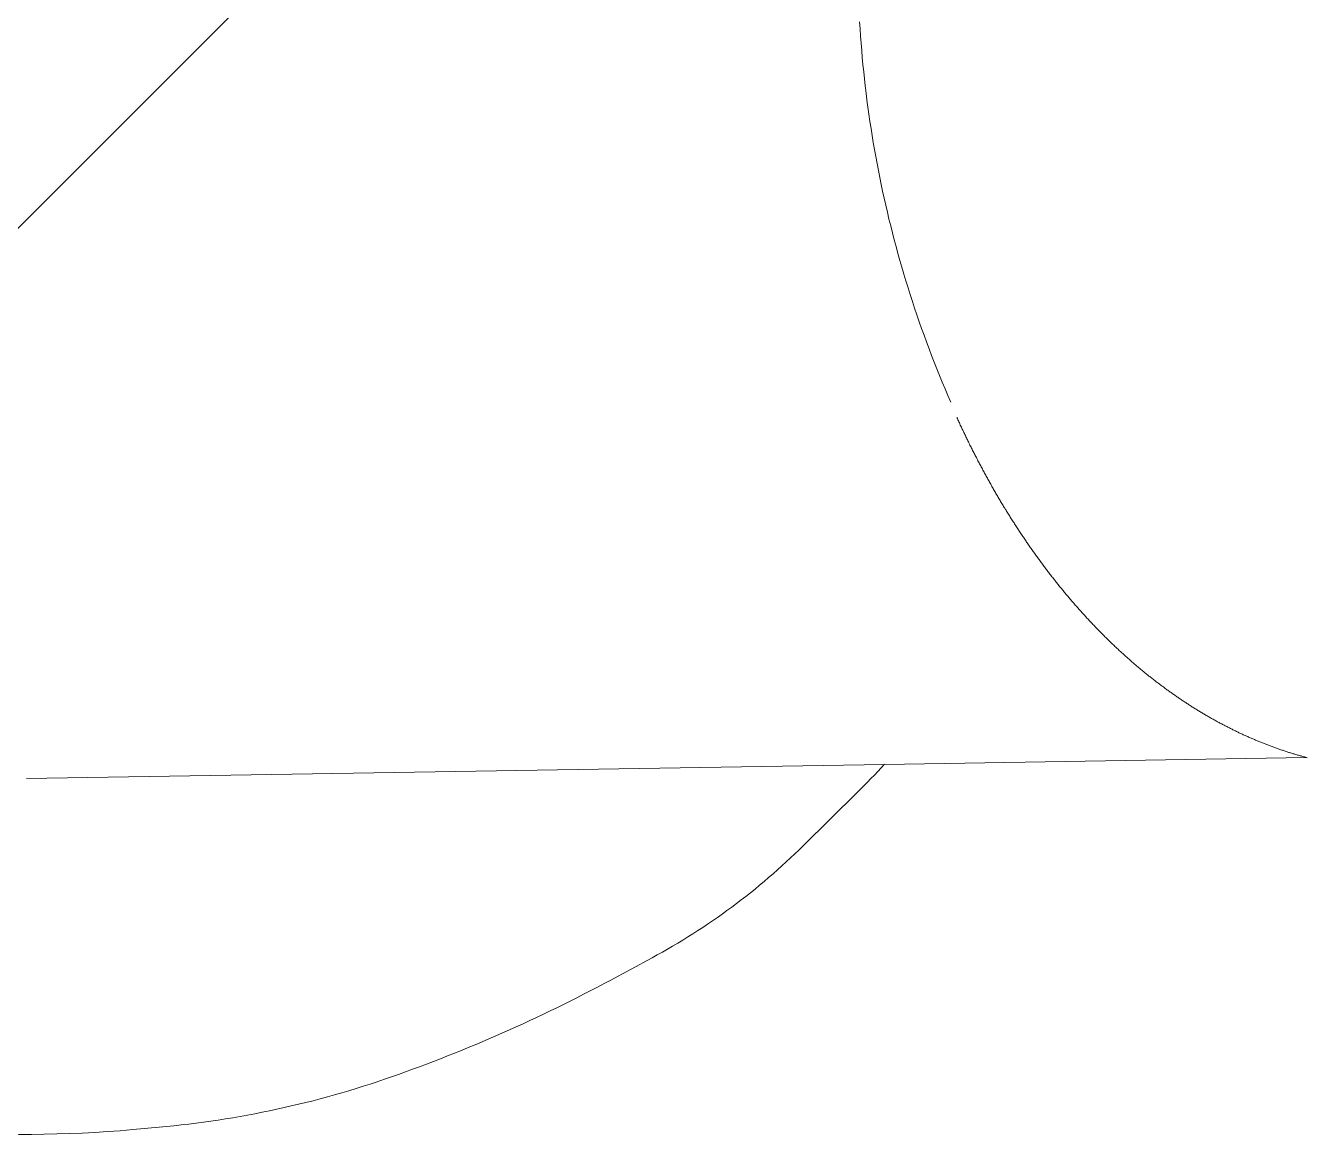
# Model space of a CAD drawing. Header units: millimetres. Extents: x -10563 to 10612, y -3613 to 6054.
# Drawn here: x -2985.43 to -2956.65, y -35.2 to -10.28 of the extents above; entities that cross this region are included whole.
import ezdxf

# ---------------------------------------------------------------- set-up
doc = ezdxf.new("R2010")
doc.units = ezdxf.units.MM
doc.header["$LTSCALE"] = 50
doc.layers.add('データ 001', color=14, linetype='Continuous')

# ---------------------------------------------------------------- blocks, each defined once
blk = doc.blocks.new('FcPack%d0')
at = {"layer": 'データ 001', "color": 1, "linetype": 'Continuous', "lineweight": 13}
for p, q in [((-52.015, -196.239), (-89.047, -233.271)), ((-69.201, -227.695), (-69.191, -227.857)), ((-69.191, -227.857), (-69.18, -228.018)), ((-69.18, -228.018), (-69.168, -228.178)), ((-69.168, -228.178), (-69.155, -228.339)), ((-69.155, -228.339), (-69.141, -228.499)), ((-69.141, -228.499), (-69.126, -228.659)), ((-69.126, -228.659), (-69.11, -228.819)), ((-69.11, -228.819), (-69.093, -228.979)), ((-69.093, -228.979), (-69.075, -229.138)), ((-69.075, -229.138), (-69.056, -229.298)), ((-69.056, -229.298), (-69.036, -229.457)), ((-69.036, -229.457), (-69.015, -229.616)), ((-69.015, -229.616), (-68.993, -229.774)), ((-68.993, -229.774), (-68.97, -229.933)), ((-68.97, -229.933), (-68.946, -230.091)), ((-68.946, -230.091), (-68.921, -230.249)), ((-68.921, -230.249), (-68.895, -230.407)), ((-68.895, -230.407), (-68.868, -230.564)), ((-68.868, -230.564), (-68.84, -230.722)), ((-68.84, -230.722), (-68.811, -230.879)), ((-68.811, -230.879), (-68.781, -231.036)), ((-68.781, -231.036), (-68.75, -231.193)), ((-68.75, -231.193), (-68.717, -231.349)), ((-68.717, -231.349), (-68.684, -231.505)), ((-68.684, -231.505), (-68.65, -231.661)), ((-68.65, -231.661), (-68.615, -231.817)), ((-68.615, -231.817), (-68.579, -231.973)), ((-68.579, -231.973), (-68.542, -232.129)), ((-68.542, -232.129), (-68.503, -232.284)), ((-68.503, -232.284), (-68.464, -232.439)), ((-68.464, -232.439), (-68.424, -232.594)), ((-68.424, -232.594), (-68.383, -232.748)), ((-68.383, -232.748), (-68.34, -232.903)), ((-68.34, -232.903), (-68.297, -233.057)), ((-68.297, -233.057), (-68.253, -233.211)), ((-68.253, -233.211), (-68.207, -233.365)), ((-68.207, -233.365), (-68.161, -233.518)), ((-68.161, -233.518), (-68.114, -233.672)), ((-68.114, -233.672), (-68.065, -233.825)), ((-68.065, -233.825), (-68.016, -233.978)), ((-68.016, -233.978), (-67.966, -234.13)), ((-67.966, -234.13), (-67.914, -234.283)), ((-67.914, -234.283), (-67.862, -234.435)), ((-67.862, -234.435), (-67.808, -234.587)), ((-67.808, -234.587), (-67.754, -234.739)), ((-67.754, -234.739), (-67.699, -234.891)), ((-67.699, -234.891), (-67.642, -235.042)), ((-67.642, -235.042), (-67.585, -235.194)), ((-67.585, -235.194), (-67.526, -235.345)), ((-67.526, -235.345), (-67.467, -235.495)), ((-67.467, -235.495), (-67.406, -235.646)), ((-67.406, -235.646), (-67.345, -235.796)), ((-67.345, -235.796), (-67.282, -235.947)), ((-67.282, -235.947), (-67.219, -236.097)), ((-67.219, -236.097), (-67.154, -236.246)), ((-67.005, -236.613), (-67.016, -236.589)), ((-66.994, -236.637), (-67.005, -236.613)), ((-66.983, -236.661), (-66.994, -236.637)), ((-66.972, -236.685), (-66.983, -236.661)), ((-66.961, -236.709), (-66.972, -236.685)), ((-66.95, -236.733), (-66.961, -236.709)), ((-66.939, -236.757), (-66.95, -236.733)), ((-66.927, -236.781), (-66.939, -236.757)), ((-66.916, -236.805), (-66.927, -236.781)), ((-66.905, -236.829), (-66.916, -236.805)), ((-66.894, -236.853), (-66.905, -236.829)), ((-66.882, -236.876), (-66.894, -236.853)), ((-66.871, -236.9), (-66.882, -236.876)), ((-66.86, -236.924), (-66.871, -236.9)), ((-66.848, -236.948), (-66.86, -236.924)), ((-66.837, -236.972), (-66.848, -236.948)), ((-66.826, -236.995), (-66.837, -236.972)), ((-66.814, -237.019), (-66.826, -236.995)), ((-66.803, -237.043), (-66.814, -237.019)), ((-66.791, -237.066), (-66.803, -237.043)), ((-66.78, -237.09), (-66.791, -237.066)), ((-66.768, -237.114), (-66.78, -237.09)), ((-66.757, -237.137), (-66.768, -237.114)), ((-66.745, -237.161), (-66.757, -237.137)), ((-66.733, -237.185), (-66.745, -237.161)), ((-66.722, -237.208), (-66.733, -237.185)), ((-66.71, -237.232), (-66.722, -237.208)), ((-66.698, -237.255), (-66.71, -237.232)), ((-66.686, -237.279), (-66.698, -237.255)), ((-66.674, -237.302), (-66.686, -237.279)), ((-66.663, -237.326), (-66.674, -237.302)), ((-66.651, -237.349), (-66.663, -237.326)), ((-66.639, -237.373), (-66.651, -237.349)), ((-66.627, -237.396), (-66.639, -237.373)), ((-66.615, -237.42), (-66.627, -237.396)), ((-66.603, -237.443), (-66.615, -237.42)), ((-66.591, -237.466), (-66.603, -237.443)), ((-66.579, -237.49), (-66.591, -237.466)), ((-66.567, -237.513), (-66.579, -237.49)), ((-66.555, -237.536), (-66.567, -237.513)), ((-66.543, -237.56), (-66.555, -237.536)), ((-66.53, -237.583), (-66.543, -237.56)), ((-66.518, -237.606), (-66.53, -237.583)), ((-66.506, -237.629), (-66.518, -237.606)), ((-66.494, -237.652), (-66.506, -237.629)), ((-66.481, -237.676), (-66.494, -237.652)), ((-66.469, -237.699), (-66.481, -237.676)), ((-66.457, -237.722), (-66.469, -237.699)), ((-66.444, -237.745), (-66.457, -237.722)), ((-66.432, -237.768), (-66.444, -237.745)), ((-66.42, -237.791), (-66.432, -237.768)), ((-66.407, -237.814), (-66.42, -237.791)), ((-66.395, -237.837), (-66.407, -237.814)), ((-66.382, -237.86), (-66.395, -237.837)), ((-66.369, -237.883), (-66.382, -237.86)), ((-66.357, -237.906), (-66.369, -237.883)), ((-66.344, -237.929), (-66.357, -237.906)), ((-66.332, -237.952), (-66.344, -237.929)), ((-66.319, -237.975), (-66.332, -237.952)), ((-66.306, -237.998), (-66.319, -237.975)), ((-66.293, -238.021), (-66.306, -237.998)), ((-66.281, -238.044), (-66.293, -238.021)), ((-66.268, -238.067), (-66.281, -238.044)), ((-66.255, -238.09), (-66.268, -238.067)), ((-66.242, -238.113), (-66.255, -238.09)), ((-66.229, -238.135), (-66.242, -238.113)), ((-66.216, -238.158), (-66.229, -238.135)), ((-66.203, -238.181), (-66.216, -238.158)), ((-66.19, -238.204), (-66.203, -238.181)), ((-66.177, -238.226), (-66.19, -238.204)), ((-66.164, -238.249), (-66.177, -238.226)), ((-66.151, -238.271), (-66.164, -238.249)), ((-66.138, -238.294), (-66.151, -238.271)), ((-66.125, -238.317), (-66.138, -238.294)), ((-66.112, -238.339), (-66.125, -238.317)), ((-66.099, -238.362), (-66.112, -238.339)), ((-66.086, -238.384), (-66.099, -238.362)), ((-66.072, -238.407), (-66.086, -238.384)), ((-66.059, -238.429), (-66.072, -238.407)), ((-66.046, -238.451), (-66.059, -238.429)), ((-66.033, -238.474), (-66.046, -238.451)), ((-66.019, -238.496), (-66.033, -238.474)), ((-66.006, -238.518), (-66.019, -238.496)), ((-65.993, -238.541), (-66.006, -238.518)), ((-65.979, -238.563), (-65.993, -238.541)), ((-65.966, -238.585), (-65.979, -238.563)), ((-65.952, -238.607), (-65.966, -238.585)), ((-65.939, -238.629), (-65.952, -238.607)), ((-65.925, -238.652), (-65.939, -238.629)), ((-65.912, -238.674), (-65.925, -238.652)), ((-65.898, -238.696), (-65.912, -238.674)), ((-65.884, -238.718), (-65.898, -238.696)), ((-65.871, -238.74), (-65.884, -238.718)), ((-65.857, -238.762), (-65.871, -238.74)), ((-65.843, -238.784), (-65.857, -238.762)), ((-65.83, -238.806), (-65.843, -238.784)), ((-65.816, -238.828), (-65.83, -238.806)), ((-65.802, -238.85), (-65.816, -238.828)), ((-65.788, -238.871), (-65.802, -238.85)), ((-65.775, -238.893), (-65.788, -238.871)), ((-65.761, -238.915), (-65.775, -238.893)), ((-65.747, -238.937), (-65.761, -238.915)), ((-65.733, -238.958), (-65.747, -238.937)), ((-65.719, -238.98), (-65.733, -238.958)), ((-65.705, -239.002), (-65.719, -238.98)), ((-65.691, -239.024), (-65.705, -239.002)), ((-65.677, -239.045), (-65.691, -239.024)), ((-65.663, -239.067), (-65.677, -239.045)), ((-65.649, -239.088), (-65.663, -239.067)), ((-65.635, -239.11), (-65.649, -239.088)), ((-65.621, -239.131), (-65.635, -239.11)), ((-65.606, -239.153), (-65.621, -239.131)), ((-65.592, -239.174), (-65.606, -239.153)), ((-65.578, -239.196), (-65.592, -239.174)), ((-65.564, -239.217), (-65.578, -239.196)), ((-65.55, -239.238), (-65.564, -239.217)), ((-65.535, -239.26), (-65.55, -239.238)), ((-65.521, -239.281), (-65.535, -239.26)), ((-65.507, -239.302), (-65.521, -239.281)), ((-65.492, -239.324), (-65.507, -239.302)), ((-65.478, -239.345), (-65.492, -239.324)), ((-65.463, -239.366), (-65.478, -239.345)), ((-65.449, -239.387), (-65.463, -239.366)), ((-65.434, -239.408), (-65.449, -239.387)), ((-65.42, -239.429), (-65.434, -239.408)), ((-65.405, -239.451), (-65.42, -239.429)), ((-65.391, -239.472), (-65.405, -239.451)), ((-65.376, -239.493), (-65.391, -239.472)), ((-65.361, -239.514), (-65.376, -239.493)), ((-65.347, -239.535), (-65.361, -239.514)), ((-65.332, -239.555), (-65.347, -239.535)), ((-65.317, -239.576), (-65.332, -239.555)), ((-65.303, -239.597), (-65.317, -239.576)), ((-65.288, -239.618), (-65.303, -239.597)), ((-65.273, -239.639), (-65.288, -239.618)), ((-65.258, -239.66), (-65.273, -239.639)), ((-65.243, -239.68), (-65.258, -239.66)), ((-65.229, -239.701), (-65.243, -239.68)), ((-65.214, -239.722), (-65.229, -239.701)), ((-65.199, -239.742), (-65.214, -239.722)), ((-65.184, -239.763), (-65.199, -239.742)), ((-65.169, -239.783), (-65.184, -239.763)), ((-65.154, -239.804), (-65.169, -239.783)), ((-65.139, -239.824), (-65.154, -239.804)), ((-65.124, -239.845), (-65.139, -239.824)), ((-65.109, -239.865), (-65.124, -239.845)), ((-65.094, -239.885), (-65.109, -239.865)), ((-65.079, -239.906), (-65.094, -239.885)), ((-65.063, -239.926), (-65.079, -239.906)), ((-65.048, -239.946), (-65.063, -239.926)), ((-65.033, -239.966), (-65.048, -239.946)), ((-65.018, -239.987), (-65.033, -239.966)), ((-65.003, -240.007), (-65.018, -239.987)), ((-64.987, -240.027), (-65.003, -240.007)), ((-64.972, -240.047), (-64.987, -240.027)), ((-64.957, -240.067), (-64.972, -240.047)), ((-64.941, -240.087), (-64.957, -240.067)), ((-64.926, -240.107), (-64.941, -240.087)), ((-64.911, -240.127), (-64.926, -240.107)), ((-64.895, -240.147), (-64.911, -240.127)), ((-64.88, -240.167), (-64.895, -240.147)), ((-64.864, -240.186), (-64.88, -240.167)), ((-64.849, -240.206), (-64.864, -240.186)), ((-64.833, -240.226), (-64.849, -240.206)), ((-64.818, -240.246), (-64.833, -240.226)), ((-64.802, -240.265), (-64.818, -240.246)), ((-64.787, -240.285), (-64.802, -240.265)), ((-64.771, -240.305), (-64.787, -240.285)), ((-64.756, -240.324), (-64.771, -240.305)), ((-64.74, -240.344), (-64.756, -240.324)), ((-64.724, -240.363), (-64.74, -240.344)), ((-64.708, -240.383), (-64.724, -240.363)), ((-64.693, -240.402), (-64.708, -240.383)), ((-64.677, -240.421), (-64.693, -240.402)), ((-64.661, -240.441), (-64.677, -240.421)), ((-64.645, -240.46), (-64.661, -240.441)), ((-64.63, -240.479), (-64.645, -240.46)), ((-64.614, -240.499), (-64.63, -240.479)), ((-64.598, -240.518), (-64.614, -240.499)), ((-64.582, -240.537), (-64.598, -240.518)), ((-64.566, -240.556), (-64.582, -240.537)), ((-64.55, -240.575), (-64.566, -240.556)), ((-64.534, -240.594), (-64.55, -240.575)), ((-64.518, -240.613), (-64.534, -240.594)), ((-64.502, -240.632), (-64.518, -240.613)), ((-64.486, -240.651), (-64.502, -240.632)), ((-64.47, -240.67), (-64.486, -240.651)), ((-64.454, -240.689), (-64.47, -240.67)), ((-64.438, -240.708), (-64.454, -240.689)), ((-64.421, -240.727), (-64.438, -240.708)), ((-64.405, -240.746), (-64.421, -240.727)), ((-64.389, -240.764), (-64.405, -240.746)), ((-64.373, -240.783), (-64.389, -240.764)), ((-64.357, -240.802), (-64.373, -240.783)), ((-64.34, -240.82), (-64.357, -240.802)), ((-64.324, -240.839), (-64.34, -240.82)), ((-64.308, -240.858), (-64.324, -240.839)), ((-64.291, -240.876), (-64.308, -240.858)), ((-64.275, -240.895), (-64.291, -240.876)), ((-64.259, -240.913), (-64.275, -240.895)), ((-64.242, -240.931), (-64.259, -240.913)), ((-64.226, -240.95), (-64.242, -240.931)), ((-64.209, -240.968), (-64.226, -240.95)), ((-64.193, -240.986), (-64.209, -240.968)), ((-64.176, -241.004), (-64.193, -240.986)), ((-64.16, -241.023), (-64.176, -241.004)), ((-64.143, -241.041), (-64.16, -241.023)), ((-64.127, -241.059), (-64.143, -241.041)), ((-64.11, -241.077), (-64.127, -241.059)), ((-64.094, -241.095), (-64.11, -241.077)), ((-64.077, -241.113), (-64.094, -241.095)), ((-64.06, -241.131), (-64.077, -241.113)), ((-64.044, -241.149), (-64.06, -241.131)), ((-64.027, -241.167), (-64.044, -241.149)), ((-64.01, -241.184), (-64.027, -241.167)), ((-63.994, -241.202), (-64.01, -241.184)), ((-63.977, -241.22), (-63.994, -241.202)), ((-63.96, -241.237), (-63.977, -241.22)), ((-63.943, -241.255), (-63.96, -241.237)), ((-63.926, -241.273), (-63.943, -241.255)), ((-63.91, -241.29), (-63.926, -241.273)), ((-63.893, -241.308), (-63.91, -241.29)), ((-63.876, -241.325), (-63.893, -241.308)), ((-63.859, -241.343), (-63.876, -241.325)), ((-63.842, -241.36), (-63.859, -241.343)), ((-63.825, -241.377), (-63.842, -241.36)), ((-63.808, -241.395), (-63.825, -241.377)), ((-63.791, -241.412), (-63.808, -241.395)), ((-63.774, -241.429), (-63.791, -241.412)), ((-63.757, -241.446), (-63.774, -241.429)), ((-63.74, -241.463), (-63.757, -241.446)), ((-63.723, -241.481), (-63.74, -241.463)), ((-63.706, -241.498), (-63.723, -241.481)), ((-63.689, -241.515), (-63.706, -241.498)), ((-63.672, -241.532), (-63.689, -241.515)), ((-63.655, -241.548), (-63.672, -241.532)), ((-63.637, -241.565), (-63.655, -241.548)), ((-63.62, -241.582), (-63.637, -241.565)), ((-63.603, -241.599), (-63.62, -241.582)), ((-63.586, -241.616), (-63.603, -241.599)), ((-63.569, -241.632), (-63.586, -241.616)), ((-63.551, -241.649), (-63.569, -241.632)), ((-63.534, -241.666), (-63.551, -241.649)), ((-63.517, -241.682), (-63.534, -241.666)), ((-63.499, -241.699), (-63.517, -241.682)), ((-63.482, -241.715), (-63.499, -241.699)), ((-63.465, -241.732), (-63.482, -241.715)), ((-63.447, -241.748), (-63.465, -241.732)), ((-63.43, -241.765), (-63.447, -241.748)), ((-63.412, -241.781), (-63.43, -241.765)), ((-63.395, -241.797), (-63.412, -241.781)), ((-63.377, -241.814), (-63.395, -241.797)), ((-63.36, -241.83), (-63.377, -241.814)), ((-63.342, -241.846), (-63.36, -241.83)), ((-63.325, -241.862), (-63.342, -241.846)), ((-63.307, -241.878), (-63.325, -241.862)), ((-63.29, -241.894), (-63.307, -241.878)), ((-63.272, -241.91), (-63.29, -241.894)), ((-63.254, -241.926), (-63.272, -241.91)), ((-63.237, -241.942), (-63.254, -241.926)), ((-63.219, -241.958), (-63.237, -241.942)), ((-63.201, -241.974), (-63.219, -241.958)), ((-63.184, -241.99), (-63.201, -241.974)), ((-63.166, -242.005), (-63.184, -241.99)), ((-63.148, -242.021), (-63.166, -242.005)), ((-63.131, -242.037), (-63.148, -242.021)), ((-63.113, -242.052), (-63.131, -242.037)), ((-63.095, -242.068), (-63.113, -242.052)), ((-63.077, -242.083), (-63.095, -242.068)), ((-63.059, -242.099), (-63.077, -242.083)), ((-63.042, -242.114), (-63.059, -242.099)), ((-63.024, -242.129), (-63.042, -242.114)), ((-63.006, -242.145), (-63.024, -242.129)), ((-62.988, -242.16), (-63.006, -242.145)), ((-62.97, -242.175), (-62.988, -242.16)), ((-62.952, -242.19), (-62.97, -242.175)), ((-62.934, -242.205), (-62.952, -242.19)), ((-62.916, -242.22), (-62.934, -242.205)), ((-62.898, -242.235), (-62.916, -242.22)), ((-62.88, -242.25), (-62.898, -242.235)), ((-62.862, -242.265), (-62.88, -242.25)), ((-62.844, -242.28), (-62.862, -242.265)), ((-62.826, -242.295), (-62.844, -242.28)), ((-62.808, -242.31), (-62.826, -242.295)), ((-62.79, -242.325), (-62.808, -242.31)), ((-62.772, -242.339), (-62.79, -242.325)), ((-62.754, -242.354), (-62.772, -242.339)), ((-62.736, -242.369), (-62.754, -242.354)), ((-62.718, -242.383), (-62.736, -242.369)), ((-62.7, -242.398), (-62.718, -242.383)), ((-62.682, -242.412), (-62.7, -242.398)), ((-62.663, -242.426), (-62.682, -242.412)), ((-62.645, -242.441), (-62.663, -242.426)), ((-62.627, -242.455), (-62.645, -242.441)), ((-62.609, -242.469), (-62.627, -242.455)), ((-62.591, -242.484), (-62.609, -242.469)), ((-62.572, -242.498), (-62.591, -242.484)), ((-62.554, -242.512), (-62.572, -242.498)), ((-62.536, -242.526), (-62.554, -242.512)), ((-62.517, -242.54), (-62.536, -242.526)), ((-62.499, -242.554), (-62.517, -242.54)), ((-62.481, -242.568), (-62.499, -242.554)), ((-62.462, -242.582), (-62.481, -242.568)), ((-62.444, -242.596), (-62.462, -242.582)), ((-62.426, -242.61), (-62.444, -242.596)), ((-62.407, -242.623), (-62.426, -242.61)), ((-62.389, -242.637), (-62.407, -242.623)), ((-62.37, -242.651), (-62.389, -242.637)), ((-62.352, -242.664), (-62.37, -242.651)), ((-62.333, -242.678), (-62.352, -242.664)), ((-62.315, -242.691), (-62.333, -242.678)), ((-62.296, -242.705), (-62.315, -242.691)), ((-62.278, -242.718), (-62.296, -242.705)), ((-62.259, -242.732), (-62.278, -242.718)), ((-62.241, -242.745), (-62.259, -242.732)), ((-62.222, -242.758), (-62.241, -242.745)), ((-62.204, -242.772), (-62.222, -242.758)), ((-62.185, -242.785), (-62.204, -242.772)), ((-62.166, -242.798), (-62.185, -242.785)), ((-62.148, -242.811), (-62.166, -242.798)), ((-62.129, -242.824), (-62.148, -242.811)), ((-62.11, -242.837), (-62.129, -242.824)), ((-62.092, -242.85), (-62.11, -242.837)), ((-62.073, -242.863), (-62.092, -242.85)), ((-62.054, -242.876), (-62.073, -242.863)), ((-62.036, -242.889), (-62.054, -242.876)), ((-62.017, -242.901), (-62.036, -242.889)), ((-61.998, -242.914), (-62.017, -242.901)), ((-61.979, -242.927), (-61.998, -242.914)), ((-61.961, -242.939), (-61.979, -242.927)), ((-61.942, -242.952), (-61.961, -242.939)), ((-61.923, -242.965), (-61.942, -242.952)), ((-61.904, -242.977), (-61.923, -242.965)), ((-61.885, -242.989), (-61.904, -242.977)), ((-61.867, -243.002), (-61.885, -242.989)), ((-61.848, -243.014), (-61.867, -243.002)), ((-61.829, -243.026), (-61.848, -243.014)), ((-61.81, -243.039), (-61.829, -243.026)), ((-61.791, -243.051), (-61.81, -243.039)), ((-61.772, -243.063), (-61.791, -243.051)), ((-61.754, -243.075), (-61.772, -243.063)), ((-61.735, -243.087), (-61.754, -243.075)), ((-61.716, -243.099), (-61.735, -243.087)), ((-61.697, -243.111), (-61.716, -243.099)), ((-61.678, -243.123), (-61.697, -243.111)), ((-61.659, -243.134), (-61.678, -243.123)), ((-61.64, -243.146), (-61.659, -243.134)), ((-61.621, -243.158), (-61.64, -243.146)), ((-61.602, -243.17), (-61.621, -243.158)), ((-61.583, -243.181), (-61.602, -243.17)), ((-61.564, -243.193), (-61.583, -243.181)), ((-61.545, -243.204), (-61.564, -243.193)), ((-61.526, -243.216), (-61.545, -243.204)), ((-61.507, -243.227), (-61.526, -243.216)), ((-61.488, -243.239), (-61.507, -243.227)), ((-61.469, -243.25), (-61.488, -243.239)), ((-61.45, -243.261), (-61.469, -243.25)), ((-61.431, -243.272), (-61.45, -243.261)), ((-61.412, -243.283), (-61.431, -243.272)), ((-61.393, -243.295), (-61.412, -243.283)), ((-61.373, -243.306), (-61.393, -243.295)), ((-61.354, -243.317), (-61.373, -243.306)), ((-61.335, -243.328), (-61.354, -243.317)), ((-61.316, -243.339), (-61.335, -243.328)), ((-61.297, -243.349), (-61.316, -243.339)), ((-61.278, -243.36), (-61.297, -243.349)), ((-61.258, -243.371), (-61.278, -243.36)), ((-61.239, -243.382), (-61.258, -243.371)), ((-61.22, -243.392), (-61.239, -243.382)), ((-61.201, -243.403), (-61.22, -243.392)), ((-61.182, -243.414), (-61.201, -243.403)), ((-61.162, -243.424), (-61.182, -243.414)), ((-61.143, -243.435), (-61.162, -243.424)), ((-61.124, -243.445), (-61.143, -243.435)), ((-61.105, -243.455), (-61.124, -243.445)), ((-61.085, -243.466), (-61.105, -243.455)), ((-61.066, -243.476), (-61.085, -243.466)), ((-61.047, -243.486), (-61.066, -243.476)), ((-61.027, -243.496), (-61.047, -243.486)), ((-61.008, -243.506), (-61.027, -243.496)), ((-60.989, -243.516), (-61.008, -243.506)), ((-60.969, -243.526), (-60.989, -243.516)), ((-60.95, -243.536), (-60.969, -243.526)), ((-60.931, -243.546), (-60.95, -243.536)), ((-60.911, -243.556), (-60.931, -243.546)), ((-60.892, -243.566), (-60.911, -243.556)), ((-60.872, -243.576), (-60.892, -243.566)), ((-60.853, -243.585), (-60.872, -243.576)), ((-60.834, -243.595), (-60.853, -243.585)), ((-60.814, -243.605), (-60.834, -243.595)), ((-60.795, -243.614), (-60.814, -243.605)), ((-60.775, -243.624), (-60.795, -243.614)), ((-60.756, -243.633), (-60.775, -243.624)), ((-60.736, -243.643), (-60.756, -243.633)), ((-60.717, -243.652), (-60.736, -243.643)), ((-60.698, -243.661), (-60.717, -243.652)), ((-60.678, -243.671), (-60.698, -243.661)), ((-60.659, -243.68), (-60.678, -243.671)), ((-60.639, -243.689), (-60.659, -243.68)), ((-60.62, -243.698), (-60.639, -243.689)), ((-60.6, -243.707), (-60.62, -243.698)), ((-60.581, -243.716), (-60.6, -243.707)), ((-60.561, -243.725), (-60.581, -243.716)), ((-60.542, -243.734), (-60.561, -243.725)), ((-60.522, -243.743), (-60.542, -243.734)), ((-60.503, -243.751), (-60.522, -243.743)), ((-60.483, -243.76), (-60.503, -243.751)), ((-60.464, -243.769), (-60.483, -243.76)), ((-60.444, -243.778), (-60.464, -243.769)), ((-60.425, -243.786), (-60.444, -243.778)), ((-60.405, -243.795), (-60.425, -243.786)), ((-60.386, -243.803), (-60.405, -243.795)), ((-60.366, -243.812), (-60.386, -243.803)), ((-60.346, -243.82), (-60.366, -243.812)), ((-60.327, -243.828), (-60.346, -243.82)), ((-60.307, -243.836), (-60.327, -243.828)), ((-60.288, -243.845), (-60.307, -243.836)), ((-60.268, -243.853), (-60.288, -243.845)), ((-60.249, -243.861), (-60.268, -243.853)), ((-60.229, -243.869), (-60.249, -243.861)), ((-60.209, -243.877), (-60.229, -243.869)), ((-60.19, -243.885), (-60.209, -243.877)), ((-60.17, -243.893), (-60.19, -243.885)), ((-60.15, -243.901), (-60.17, -243.893)), ((-60.131, -243.909), (-60.15, -243.901)), ((-60.111, -243.916), (-60.131, -243.909)), ((-60.092, -243.924), (-60.111, -243.916)), ((-60.072, -243.932), (-60.092, -243.924)), ((-60.052, -243.939), (-60.072, -243.932)), ((-60.033, -243.947), (-60.052, -243.939)), ((-60.013, -243.954), (-60.033, -243.947)), ((-59.993, -243.962), (-60.013, -243.954)), ((-59.974, -243.969), (-59.993, -243.962)), ((-59.954, -243.976), (-59.974, -243.969)), ((-59.934, -243.984), (-59.954, -243.976)), ((-59.915, -243.991), (-59.934, -243.984)), ((-59.895, -243.998), (-59.915, -243.991)), ((-59.875, -244.005), (-59.895, -243.998)), ((-59.856, -244.012), (-59.875, -244.005)), ((-59.836, -244.019), (-59.856, -244.012)), ((-59.816, -244.026), (-59.836, -244.019)), ((-68.64, -244.383), (-59.169, -244.227)), ((-59.796, -244.033), (-59.816, -244.026)), ((-59.777, -244.04), (-59.796, -244.033)), ((-59.757, -244.047), (-59.777, -244.04)), ((-59.737, -244.054), (-59.757, -244.047)), ((-59.717, -244.061), (-59.737, -244.054)), ((-59.698, -244.067), (-59.717, -244.061)), ((-59.678, -244.074), (-59.698, -244.067)), ((-59.658, -244.08), (-59.678, -244.074)), ((-59.638, -244.087), (-59.658, -244.08)), ((-59.619, -244.093), (-59.638, -244.087)), ((-59.599, -244.1), (-59.619, -244.093)), ((-59.579, -244.106), (-59.599, -244.1)), ((-59.559, -244.113), (-59.579, -244.106)), ((-59.54, -244.119), (-59.559, -244.113)), ((-59.52, -244.125), (-59.54, -244.119)), ((-59.5, -244.131), (-59.52, -244.125)), ((-59.48, -244.137), (-59.5, -244.131)), ((-59.461, -244.143), (-59.48, -244.137)), ((-59.441, -244.149), (-59.461, -244.143)), ((-59.421, -244.155), (-59.441, -244.149)), ((-59.401, -244.161), (-59.421, -244.155)), ((-59.381, -244.167), (-59.401, -244.161)), ((-59.362, -244.173), (-59.381, -244.167)), ((-59.342, -244.179), (-59.362, -244.173)), ((-59.322, -244.184), (-59.342, -244.179)), ((-59.302, -244.19), (-59.322, -244.184)), ((-59.283, -244.195), (-59.302, -244.19)), ((-59.263, -244.201), (-59.283, -244.195)), ((-59.243, -244.207), (-59.263, -244.201)), ((-59.223, -244.212), (-59.243, -244.207)), ((-59.204, -244.217), (-59.223, -244.212)), ((-59.184, -244.223), (-59.204, -244.217)), ((-59.164, -244.228), (-59.184, -244.223)), ((-59.144, -244.233), (-59.164, -244.228)), ((-87.918, -244.7), (-68.64, -244.383)), ((-69.26, -245.018), (-70.464, -246.21)), ((-73.866, -248.729), (-74.81, -249.238)), ((-84.943, -252.539), (-85.532, -252.592))]:
    blk.add_line(p, q, dxfattribs=at)
for centre, radius, start, end in [((-87.429, -226.661), 25.828, 314.7057, 316.6748), ((-80.922, -235.644), 14.866, 298.3347, 314.7057), ((-91.025, -219.167), 34.164, 289.3226, 298.3347), ((-86.884, -230.977), 21.649, 275.1439, 289.3226), ((-87.92, -226.067), 26.632, 265.3351, 275.1439)]:
    blk.add_arc(centre, radius, start, end, dxfattribs=at)

msp = doc.modelspace()

# ---------------------------------------------------------------- block references
at = {"layer": 'データ 001', "color": 1, "linetype": 'Continuous', "lineweight": 13}
msp.add_blockref('FcPack%d0', (-2897.485, 217.5), dxfattribs=at)

doc.saveas('drawing.dxf')
